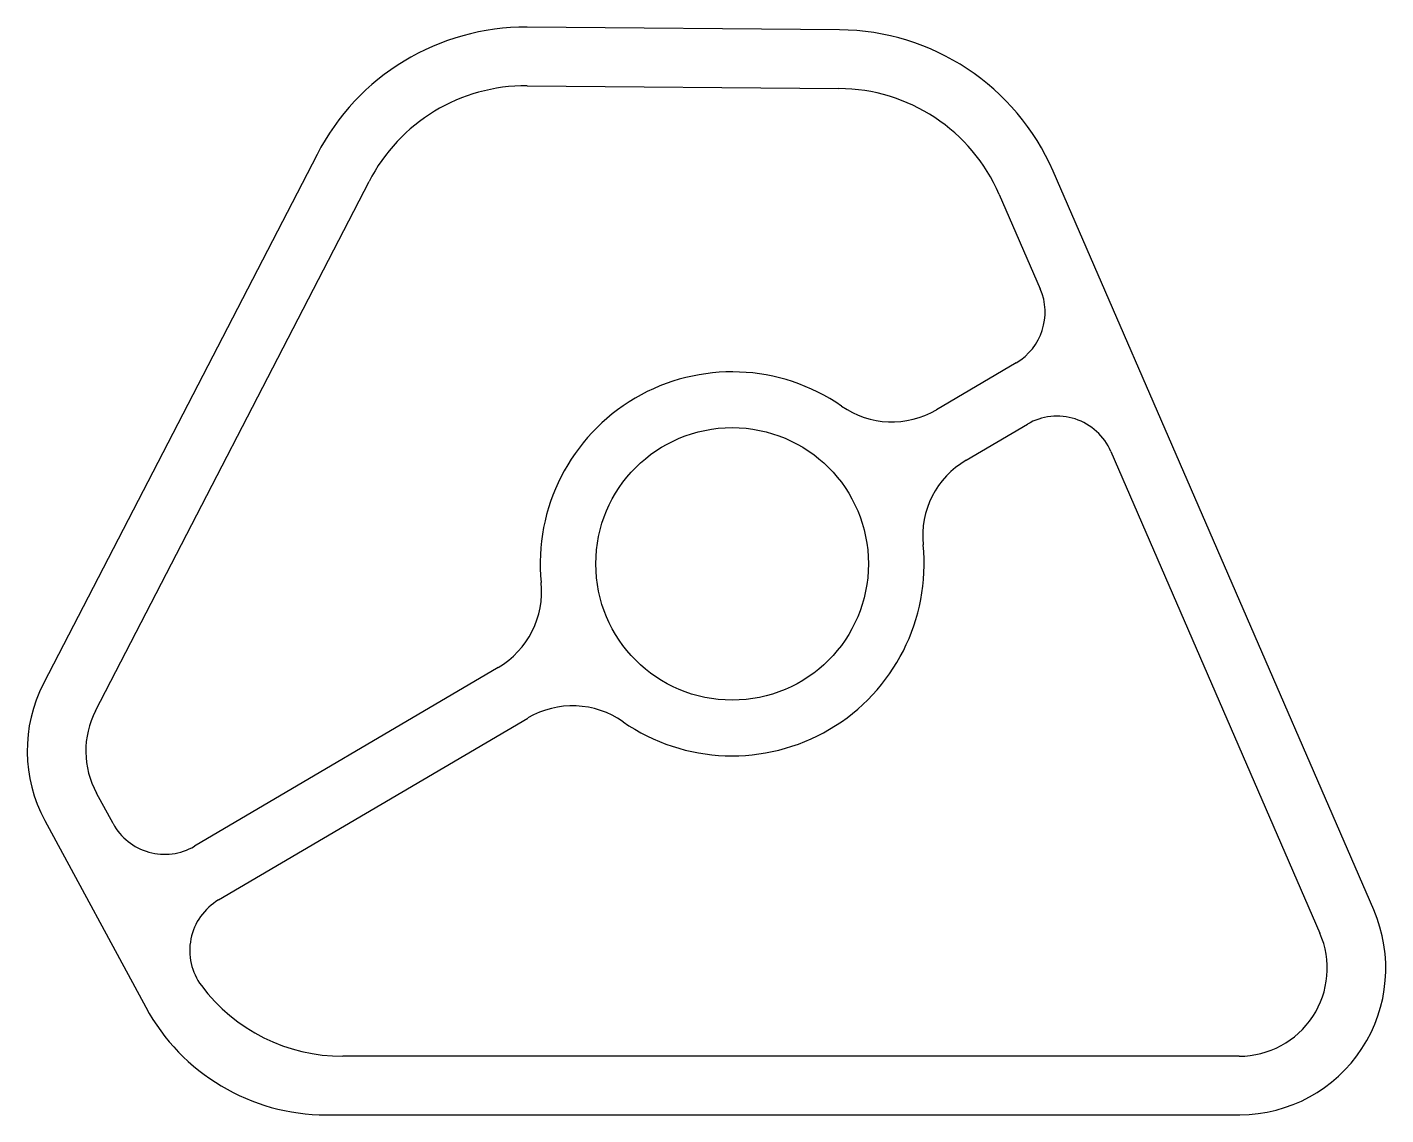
# Model space of a CAD drawing. Extents: x 1598.6 to 1645, y 2246.9 to 2284.
import ezdxf

# ---------------------------------------------------------------- set-up
doc = ezdxf.new("R2010")
doc.units = 0
doc.layers.get('0').update_dxf_attribs({"linetype": 'CONTINUOUS'})

msp = doc.modelspace()

# ---------------------------------------------------------------- linework, layer by layer
for p, q in [((1626.327, 2283.904), (1615.667, 2283.997)), ((1615.666, 2281.997), (1626.306, 2281.904)), ((1608.498, 2279.653), (1599.165, 2261.602)), ((1644.554, 2253.881), (1633.611, 2279.09)), ((1600.936, 2260.672), (1610.272, 2278.729)), ((1631.777, 2278.293), (1633.176, 2275.069)), ((1631.777, 2278.293), (1631.777, 2278.293)), ((1632.356, 2272.549), (1629.63, 2270.946)), ((1630.644, 2269.222), (1632.735, 2270.452)), ((1635.583, 2269.524), (1642.719, 2253.085)), ((1614.681, 2262.152), (1604.311, 2256.053)), ((1605.14, 2254.22), (1615.695, 2260.428)), ((1601.538, 2256.825), (1600.974, 2257.868)), ((1599.209, 2256.927), (1602.653, 2250.56)), ((1601.538, 2256.825), (1601.538, 2256.825)), ((1639.967, 2248.89), (1609.381, 2248.89)), ((1639.967, 2248.89), (1639.967, 2248.89)), ((1608.81, 2246.89), (1639.99, 2246.89))]:
    msp.add_line(p, q)
msp.add_circle((1622.662, 2265.687), 4.65)
for centre, radius, start, end in [((1615.613, 2275.997), 8, 89.616, 152.8061), ((1626.273, 2275.904), 8, 23.4645, 89.616), ((1615.613, 2275.997), 6, 89.5008, 152.9133), ((1626.273, 2275.904), 6, 23.4625, 89.6834), ((1631.342, 2274.273), 2, 300.4649, 23.4625), ((1622.662, 2265.687), 6.55, 55.2263, 185.5691), ((1628.109, 2273.532), 3, 235.2277, 300.4683), ((1633.749, 2268.728), 2, 23.4649, 120.4649), ((1632.165, 2266.636), 3, 120.4649, 185.7034), ((1622.662, 2265.687), 6.55, 235.3587, 5.7047), ((1613.159, 2264.738), 3, 300.4649, 5.9947), ((1603.607, 2259.306), 5, 152.6608, 208.4104), ((1603.607, 2259.306), 3, 152.9133, 208.6471), ((1617.216, 2257.843), 3, 54.935, 120.4649), ((1603.297, 2257.777), 2, 208.4087, 300.4649), ((1606.154, 2252.496), 2, 120.4649, 216.7661), ((1639.967, 2251.89), 5, 270.2586, 23.4649), ((1639.967, 2251.89), 3, 269.9999, 23.4649), ((1609.358, 2254.89), 6, 216.7661, 270.2172), ((1608.81, 2253.89), 7, 208.4101, 270)]:
    msp.add_arc(centre, radius, start, end)

doc.saveas('drawing.dxf')
